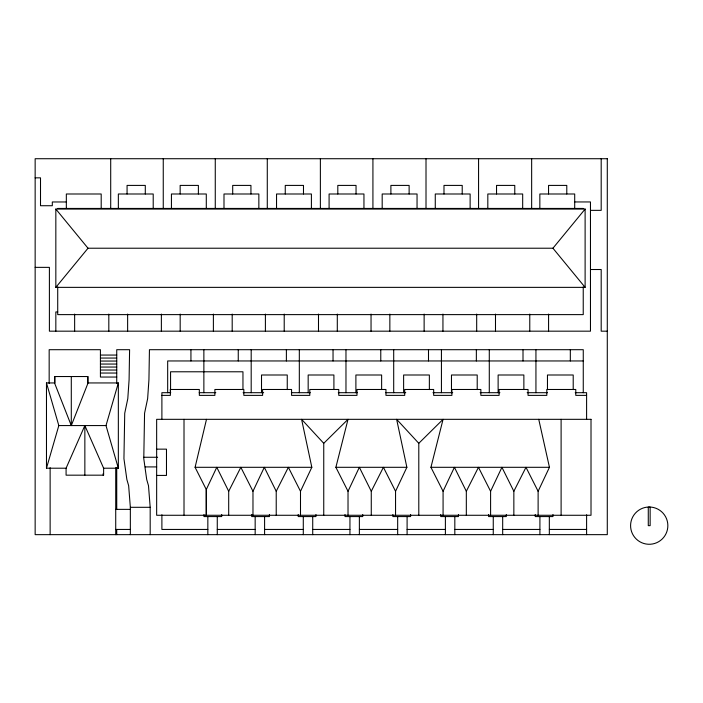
<?xml version="1.0" encoding="UTF-8"?>
<svg xmlns="http://www.w3.org/2000/svg" width="703" height="703" viewBox="0 0 703 703"><rect width="100%" height="100%" fill="white"/><g stroke="black" fill="none" stroke-linecap="round" stroke-linejoin="round"><path stroke-width="1.05" d="M228.695 515.273L228.695 491.283L216.779 467.302L206.278 489.534L206.287 515.273L206.278 489.534L195.091 467.302L206.497 419.322M348.02 515.273L348.02 491.283L335.885 467.302L348.02 419.322L323.749 443.312L323.749 515.273M443.075 515.273L443.075 491.283L430.939 467.302L443.075 419.322L418.795 443.312L418.795 515.273M66.082 468.207L66.082 475.175L103.622 475.175L103.622 468.207L84.852 425.57L66.082 468.207L46.477 468.207L58.815 425.57L46.477 382.942L54.526 382.942L71.293 425.57L88.068 382.942L88.068 376.536L54.526 376.536L54.526 382.942M103.622 468.207L118.341 468.207L106.004 425.57L118.341 382.942L88.068 382.942M252.975 515.273L252.975 491.283L264.302 467.302L276.226 491.283L276.226 515.273M300.497 515.273L300.497 491.283L311.824 467.302L301.587 419.322L323.749 443.312M348.02 491.283L359.347 467.302L371.272 491.283L371.272 515.273M395.552 515.273L395.552 491.283L406.87 467.302L396.633 419.322L418.795 443.312M443.075 491.283L454.402 467.302L466.326 491.283L466.326 515.273M490.597 515.273L490.597 491.283L501.924 467.302L513.849 491.283L513.849 515.273M538.12 515.273L538.12 491.283L549.447 467.302L538.744 419.322M228.695 491.283L240.839 467.302L252.975 491.283M276.226 491.283L288.362 467.302L300.497 491.283M371.272 491.283L383.407 467.302L395.552 491.283M466.326 491.283L478.462 467.302L490.597 491.283M513.849 491.283L525.985 467.302L538.12 491.283M55.836 287.36L88.016 248.221L552.936 248.221L585.116 287.36L55.836 287.36L55.836 209.072L585.116 209.072L585.116 287.36M552.936 248.221L585.116 209.072M35.15 177.841L40.51 177.841L40.51 205.724L52.312 205.724L52.312 201.972L66.337 201.972M574.702 201.946L590.467 201.946L590.467 331.175L49.395 331.175L49.395 267.36L35.15 267.36M57.716 208.44L583.235 208.44M590.467 210.355L601.188 210.355L601.188 158.72M590.467 269.513L601.188 269.513L601.188 331.175L607.287 331.175M57.716 311.939L55.836 311.939L55.836 331.175M100.424 355.059L116.733 355.059M100.424 358.055L116.733 358.055M100.424 361.052L116.733 361.052M583.262 360.955L167.674 360.955L167.674 392.696M100.424 364.049L116.733 364.049M100.424 367.045L116.733 367.045M100.424 370.042L116.733 370.042M100.424 373.038L116.733 373.038M116.733 377.045L100.424 377.045L100.424 349.699L49.166 349.699L49.166 383.495M161.892 395.376L170.372 395.376L170.372 389.48L199.327 389.48L199.327 395.376L214.881 395.376L214.881 389.48L243.836 389.48L243.836 395.376L262.606 395.376L262.606 389.48L291.569 389.48L291.569 395.376L309.795 395.376L309.795 389.48L338.758 389.48L338.758 395.376L356.983 395.376L356.983 389.48L385.947 389.48L385.947 395.376L404.717 395.376L404.717 389.48L433.672 389.48L433.672 395.376L451.906 395.376L451.906 389.48L480.861 389.48L480.861 395.376L499.095 395.376L499.095 389.48L528.05 389.48L528.05 395.376L546.82 395.376L546.82 389.48L575.775 389.48L575.775 395.376L586.601 395.376M170.671 392.696L161.892 392.696L161.892 418.962M199.204 392.696L215.812 392.696M243.106 392.696L263.66 392.696M291.394 392.696L310.313 392.696M338.292 392.696L357.238 392.696M385.771 392.696L405.763 392.696M432.96 392.696L452.714 392.696M480.149 392.696L499.903 392.696M527.162 392.696L547.461 392.696M575.212 392.696L586.601 392.696L586.601 419.48M58.815 425.57L106.004 425.57M156.655 449.147L166.479 449.147L166.479 475.421L156.655 475.421M143.781 457.258L157.63 457.258M145.257 466.915L156.69 466.915M195.091 467.302L311.824 467.302M335.885 467.302L406.87 467.302M430.939 467.302L549.447 467.302M116.733 383.451L116.733 349.699L129.598 349.699L129.088 379.813L127.797 398.645L124.73 413.267L123.939 458.681L126.865 479.499L128.649 485.703L130.345 507.302L150.187 507.302L150.187 534.649M115.723 509.367L130.345 509.367M115.723 529.438L130.345 529.438M207.842 529.438L161.892 529.438L161.892 514.781M217.271 529.438L255.163 529.438M264.592 529.438L303.292 529.438M312.721 529.438L349.945 529.438M359.374 529.438L397.67 529.438M407.099 529.438L445.394 529.438M454.823 529.438L493.26 529.438M502.68 529.438L539.913 529.438M549.333 529.438L586.601 529.438M55.836 209.072L88.016 248.221M170.372 389.48L170.565 392.696M150.187 507.302L148.491 485.703L146.699 479.499L143.781 458.681L144.563 413.267L147.639 398.645L148.931 379.813L149.44 349.699L583.262 349.699L583.262 392.696M650.143 507.074L650.143 525.651L648.28 525.651L648.28 507.074M586.601 514.781L586.601 534.649M583.235 286.877L583.235 314.619L57.716 314.619L57.716 286.877M574.702 208.44L574.702 193.993L539.842 193.993L539.842 208.44M573.209 389.576L573.209 374.998L547.461 374.998L547.461 389.576M570.326 349.699L570.326 360.955M566.785 193.993L566.785 185.407L548.551 185.407L548.551 193.993M561.108 419.322L561.108 515.273M552.962 514.543L552.962 516.573L535.238 516.573L535.238 514.543M549.333 516.573L549.333 534.649M548.577 314.074L548.577 331.175M539.913 516.573L539.913 534.649M535.941 349.699L535.941 392.696M531.653 158.72L531.653 208.44M529.772 314.074L529.772 331.175M523.867 389.576L523.867 374.998L498.128 374.998L498.128 392.696M523.006 349.699L523.006 360.955M522.68 208.44L522.68 193.993L487.82 193.993L487.82 208.44M514.772 193.993L514.772 185.407L496.538 185.407L496.538 193.993M506.309 514.543L506.309 516.573L488.585 516.573L488.585 514.543M502.68 516.573L502.68 534.649M495.492 314.074L495.492 331.175M493.26 516.573L493.26 534.649M489.288 349.699L489.288 392.696M478.567 158.72L478.567 208.44M477.214 389.576L477.214 374.998L451.475 374.998L451.475 392.696M476.687 314.074L476.687 331.175M476.353 349.699L476.353 360.955M470.131 208.44L470.131 193.993L435.271 193.993L435.271 208.44M462.214 193.993L462.214 185.407L443.988 185.407L443.988 193.993M458.453 514.543L458.453 516.573L440.728 516.573L440.728 514.543M454.823 516.573L454.823 534.649M445.394 516.573L445.394 534.649M442.943 314.074L442.943 331.175M441.431 349.699L441.431 392.696M429.357 389.576L429.357 374.998L403.619 374.998L403.619 392.696M428.496 349.699L428.496 360.955M426.009 158.72L426.009 208.44M424.129 314.074L424.129 331.175M417.046 208.44L417.046 193.993L382.186 193.993L382.186 208.44M410.596 514.543L410.596 516.573L392.872 516.573L392.872 514.543M409.128 193.993L409.128 185.407L390.894 185.407L390.894 193.993M407.099 516.573L407.099 534.649M397.67 516.573L397.67 534.649M393.698 349.699L393.698 392.696M389.849 314.074L389.849 331.175M381.632 389.576L381.632 374.998L355.894 374.998L355.894 392.696M380.771 349.699L380.771 360.955M372.924 158.72L372.924 208.44M371.043 314.074L371.043 331.175M363.952 208.44L363.952 193.993L329.092 193.993L329.092 208.44M362.73 514.543L362.73 516.573L345.015 516.573L345.015 514.543M359.374 516.573L359.374 534.649M356.043 193.993L356.043 185.407L337.809 185.407L337.809 193.993M349.945 516.573L349.945 534.649M345.973 349.699L345.973 392.696M337.299 314.074L337.299 331.175M333.907 389.576L333.907 374.998L308.169 374.998L308.169 392.696M333.037 349.699L333.037 360.955M320.375 158.72L320.375 208.44M318.494 314.074L318.494 331.175M315.946 514.543L315.946 516.573L298.221 516.573L298.221 514.543M312.721 516.573L312.721 534.649M311.403 208.44L311.403 193.993L276.543 193.993L276.543 208.44M303.485 193.993L303.485 185.407L285.26 185.407L285.26 193.993M303.292 516.573L303.292 534.649M299.32 349.699L299.32 392.696M287.255 389.576L287.255 374.998L261.516 374.998L261.516 392.696M286.385 349.699L286.385 360.955M284.214 314.074L284.214 331.175M269.425 514.543L269.425 516.573L251.709 516.573L251.709 514.543M267.281 158.72L267.281 208.44M265.4 314.074L265.4 331.175M264.592 516.573L264.592 534.649M258.853 208.44L258.853 193.993L223.993 193.993L223.993 208.44M255.163 516.573L255.163 534.649M251.191 349.699L251.191 392.696M250.936 193.993L250.936 185.407L232.702 185.407L232.702 193.993M242.957 389.559L242.957 371.782L170.565 371.782L170.565 389.559M238.255 349.699L238.255 360.955M232.192 314.074L232.192 331.175M221.7 514.543L221.7 516.573L203.975 516.573L203.975 514.543M217.271 516.573L217.271 534.649M215.267 158.72L215.267 208.44M213.387 314.074L213.387 331.175M207.842 516.573L207.842 534.649M206.295 208.44L206.295 193.993L171.435 193.993L171.435 208.44M203.87 349.699L203.87 392.696M198.387 193.993L198.387 185.407L180.153 185.407L180.153 193.993M190.935 349.699L190.935 360.955M184.01 419.322L184.01 515.273M180.179 314.074L180.179 331.175M163.254 158.72L163.254 208.44M161.374 314.074L161.374 331.175M153.21 208.44L153.21 193.993L118.35 193.993L118.35 208.44M145.293 193.993L145.293 185.407L127.067 185.407L127.067 193.993M130.345 507.302L130.345 534.649M127.63 314.074L127.63 331.175M118.341 382.942L118.341 468.207M116.733 467.697L116.733 509.367M116.733 529.438L116.733 534.649M115.723 467.697L115.723 534.649M110.705 158.72L110.705 208.44M108.816 314.074L108.816 331.175M103.192 473.567L103.192 475.175M101.197 208.44L101.197 193.993L66.337 193.993L66.337 208.44M87.603 376.536L87.603 382.994M84.852 425.57L84.852 475.175M74.641 314.074L74.641 331.175M71.293 376.536L71.293 425.57M54.992 376.536L54.992 383.047M50.133 467.697L50.133 534.649M46.477 382.942L46.477 468.207M649.212 507.012L646.786 507.171A18.638 18.638 0 0 0 633.5 535.66A18.638 18.638 0 0 0 664.933 535.66A18.638 18.638 0 0 0 651.646 507.171L649.212 507.012M607.287 158.72L35.15 158.72L35.15 534.649L607.287 534.649L607.287 158.72M591.012 419.322L156.655 419.322L156.655 515.273L591.012 515.273L591.012 419.322"/></g></svg>
